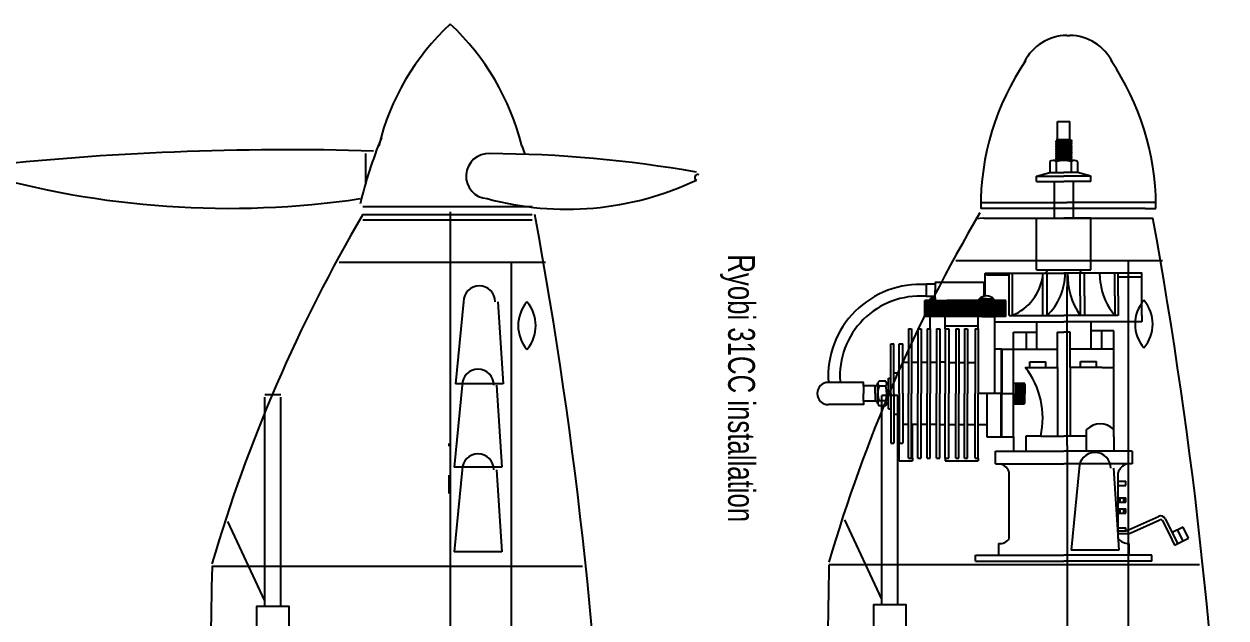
# Model space of a CAD drawing. Extents: x 0 to 123, y 0 to 85.
# Drawn here: x 17.24 to 41.56, y 72.36 to 84.38 of the extents above; entities that cross this region are included whole.
import ezdxf
from ezdxf.enums import TextEntityAlignment as Align

# ---------------------------------------------------------------- set-up
doc = ezdxf.new("R2010")
doc.units = 0
doc.layers.add('LAYER1', color=1, linetype='CONTINUOUS')

msp = doc.modelspace()

# ---------------------------------------------------------------- linework, layer by layer
at = {"layer": 'LAYER1', "color": 7, "linetype": 'CONTINUOUS'}
for points in [[(38.3348, 84.1524), (38.4009, 84.1524)], [(38.1475, 82.0389), (38.1475, 82.4073)], [(38.1475, 82.4073), (38.4015, 82.4073)], [(38.4015, 82.0389), (38.4015, 82.4073)], [(38.1242, 82.0389), (38.1475, 82.0287), (38.1125, 82.009), (38.1475, 81.9915), (38.1125, 81.974), (38.1453, 81.9564), (38.1125, 81.9389), (38.1475, 81.9214), (38.1125, 81.9039), (38.1475, 81.8864), (38.1125, 81.8689), (38.1475, 81.8514), (38.1125, 81.8338), (38.1475, 81.8163), (38.1125, 81.7988), (38.1475, 81.7813), (38.1125, 81.7638), (38.1453, 81.7463), (38.1125, 81.7288), (38.1475, 81.7112), (38.1125, 81.6937), (38.1453, 81.6762), (38.1125, 81.6587), (38.1475, 81.6412), (38.1125, 81.6237), (38.1125, 81.6237)], [(38.1125, 82.009), (38.2693, 82.0175)], [(38.1125, 81.974), (38.2693, 81.9824)], [(38.1125, 81.9389), (38.2693, 81.9474)], [(38.4116, 82.0389), (38.1242, 82.0389)], [(38.1453, 81.9564), (38.2693, 81.9649)], [(38.1475, 82.0287), (38.3168, 82.0389)], [(38.1475, 81.9915), (38.2693, 81.9999)], [(38.2693, 82.0175), (38.2827, 82.0182)], [(38.2693, 81.9999), (38.2827, 82.0008)], [(38.2693, 81.9824), (38.2827, 81.9831)], [(38.2693, 81.9649), (38.2827, 81.9658)], [(38.2693, 81.9474), (38.2827, 81.9481)], [(38.2827, 82.0182), (38.4365, 82.0265)], [(38.2827, 82.0008), (38.4015, 82.009)], [(38.2827, 81.9831), (38.4365, 81.9915)], [(38.2827, 81.9658), (38.4015, 81.974)], [(38.2827, 81.9481), (38.4365, 81.9564)], [(38.4116, 82.0389), (38.4365, 82.0265), (38.4015, 82.009), (38.4365, 81.9915), (38.4015, 81.974), (38.4365, 81.9564), (38.4015, 81.9389), (38.4365, 81.9214), (38.4015, 81.9039), (38.4365, 81.8864), (38.4015, 81.8689), (38.4365, 81.8514), (38.4015, 81.8338), (38.4365, 81.8163), (38.4015, 81.7988), (38.4365, 81.7813), (38.4015, 81.7638), (38.4365, 81.7463), (38.4015, 81.7288), (38.4365, 81.7112), (38.4015, 81.6937), (38.4365, 81.6762), (38.4015, 81.6587), (38.4365, 81.6412)], [(24.1493, 81.7597), (24.1493, 81.1706)], [(27.3088, 81.9203), (27.3694, 81.7468)], [(38.1125, 81.9039), (38.2693, 81.9124)], [(38.1125, 81.8689), (38.2693, 81.8773)], [(38.1125, 81.8338), (38.2693, 81.8423)], [(38.1125, 81.7988), (38.2693, 81.8073)], [(38.1125, 81.7638), (38.2693, 81.7723)], [(38.1125, 81.7288), (38.2693, 81.7372)], [(38.1125, 81.6937), (38.2693, 81.7022)], [(38.1453, 81.7463), (38.2693, 81.7547)], [(38.1475, 81.9214), (38.2693, 81.9298)], [(38.1475, 81.8864), (38.2693, 81.8948)], [(38.1475, 81.8514), (38.2693, 81.8598)], [(38.1475, 81.8163), (38.2693, 81.8247)], [(38.1475, 81.7813), (38.2693, 81.7897)], [(38.1475, 81.7112), (38.2693, 81.7197)], [(38.2693, 81.9298), (38.2827, 81.9307)], [(38.2693, 81.9124), (38.2827, 81.9131)], [(38.2693, 81.8948), (38.2827, 81.8957)], [(38.2693, 81.8773), (38.2827, 81.8781)], [(38.2693, 81.8598), (38.2827, 81.8607)], [(38.2693, 81.8423), (38.2827, 81.843)], [(38.2693, 81.8247), (38.2827, 81.8257)], [(38.2693, 81.8073), (38.2827, 81.808)], [(38.2693, 81.7897), (38.2827, 81.7906)], [(38.2693, 81.7723), (38.2827, 81.773)], [(38.2693, 81.7547), (38.2827, 81.7557)], [(38.2693, 81.7372), (38.2827, 81.738)], [(38.2693, 81.7197), (38.2827, 81.7206)], [(38.2693, 81.7022), (38.2827, 81.7029)], [(38.2827, 81.9307), (38.4015, 81.9389)], [(38.2827, 81.9131), (38.4365, 81.9214)], [(38.2827, 81.8957), (38.4015, 81.9039)], [(38.2827, 81.8781), (38.4365, 81.8864)], [(38.2827, 81.8607), (38.4015, 81.8689)], [(38.2827, 81.843), (38.4365, 81.8514)], [(38.2827, 81.8257), (38.4015, 81.8338)], [(38.2827, 81.808), (38.4365, 81.8163)], [(38.2827, 81.7906), (38.4015, 81.7988)], [(38.2827, 81.773), (38.4365, 81.7813)], [(38.2827, 81.7557), (38.4015, 81.7638)], [(38.2827, 81.738), (38.4365, 81.7463)], [(38.2827, 81.7206), (38.4015, 81.7288)], [(38.2827, 81.7029), (38.4365, 81.7112)], [(37.9937, 81.5985), (37.9937, 81.3766)], [(38.4923, 81.6237), (38.0594, 81.6237)], [(38.1125, 81.6587), (38.2693, 81.6672)], [(38.1125, 81.6237), (38.4365, 81.6412)], [(38.4365, 81.6237), (38.1233, 81.6237)], [(38.1233, 81.6002), (38.1233, 81.3766)], [(38.1453, 81.6762), (38.2693, 81.6847)], [(38.1475, 81.6412), (38.2693, 81.6496)], [(38.2693, 81.6847), (38.2827, 81.6856)], [(38.2693, 81.6672), (38.2827, 81.6679)], [(38.2693, 81.6496), (38.2827, 81.6505)], [(38.2745, 81.6237), (38.2745, 81.6237)], [(38.2745, 81.6237), (38.2745, 81.6237)], [(38.2827, 81.6856), (38.4015, 81.6937)], [(38.2827, 81.6679), (38.4365, 81.6762)], [(38.2827, 81.6505), (38.4015, 81.6587)], [(38.4365, 81.6412), (38.4027, 81.6237)], [(38.4257, 81.6002), (38.4257, 81.3766)], [(38.5553, 81.5985), (38.5553, 81.3766)], [(37.7237, 81.301), (37.9937, 81.3766), (38.2745, 81.3766)], [(37.7237, 81.1938), (37.7237, 81.301)], [(37.7237, 81.301), (38.2745, 81.301)], [(38.2745, 81.3766), (38.2745, 81.3766)], [(38.8253, 81.301), (38.5553, 81.3766), (38.2745, 81.3766)], [(38.2745, 81.3766), (38.2745, 81.3766)], [(38.2745, 81.301), (38.2745, 81.301)], [(38.2745, 81.301), (38.2745, 81.301)], [(38.2745, 81.301), (38.2745, 81.301)], [(38.8253, 81.301), (38.2745, 81.301)], [(38.2745, 81.301), (38.2745, 81.301)], [(38.2745, 81.301), (38.2745, 81.301)], [(38.2745, 81.301), (38.2745, 81.301)], [(38.8253, 81.1938), (38.8253, 81.301)], [(37.7237, 81.1938), (38.2745, 81.1938)], [(38.0848, 81.1938), (38.0848, 80.4525)], [(38.2745, 81.1938), (38.2745, 81.1938)], [(38.8253, 81.1938), (38.2745, 81.1938)], [(38.2745, 81.1938), (38.2745, 81.1938)], [(38.4642, 81.1938), (38.4642, 80.4525)], [(36.5956, 80.7719), (38.3348, 80.7719)], [(38.4009, 80.7719), (38.3348, 80.7719)], [(40.1402, 80.7719), (38.4009, 80.7719)], [(40.1402, 80.7719), (40.1402, 80.7719)], [(24.0958, 80.6887), (27.5231, 80.6887)], [(24.0958, 80.528), (27.5231, 80.528)], [(25.863, 80.5816), (25.863, 80.535)], [(25.863, 80.535), (25.863, 79.2963)], [(36.8137, 80.6495), (36.5956, 80.6495)], [(36.5956, 80.6495), (36.5956, 80.6495)], [(36.8137, 80.6495), (36.8137, 80.6495)], [(36.8137, 80.6495), (36.8137, 80.6495)], [(39.9221, 80.6495), (36.8137, 80.6495)], [(37.7327, 80.6495), (37.7327, 80.6495)], [(38.3348, 80.6495), (38.3348, 80.6495)], [(38.4009, 80.6495), (38.3348, 80.6495)], [(38.3348, 80.6495), (38.3348, 80.6495)], [(38.3581, 80.6426), (38.3504, 80.6562)], [(38.4009, 80.6495), (38.4009, 80.6495)], [(38.4009, 80.6495), (38.4009, 80.6495)], [(39.003, 80.6495), (39.003, 80.6495)], [(39.9221, 80.6495), (39.9221, 80.6495)], [(39.9221, 80.6495), (39.9221, 80.6495)], [(39.9221, 80.6495), (40.1402, 80.6495)], [(40.1402, 80.6495), (40.1402, 80.6495)], [(24.0958, 80.4209), (27.5231, 80.4209)], [(36.6613, 80.4525), (36.4878, 80.4408)], [(36.6613, 80.4525), (39.6846, 80.4525)], [(37.7237, 80.4525), (38.2745, 80.4525)], [(37.7237, 79.4076), (37.7237, 80.4525)], [(38.2745, 80.4525), (38.2745, 80.4525)], [(38.8253, 80.4525), (38.2745, 80.4525)], [(38.2745, 80.4525), (38.2745, 80.4525)], [(38.8253, 79.4076), (38.8253, 80.4525)], [(39.6846, 80.4525), (40.0774, 80.4525)], [(23.6138, 79.5641), (27.7908, 79.5641)], [(27.0946, 79.5641), (27.0947, 66.6582)], [(36.0949, 79.5957), (40.2719, 79.5957)], [(39.5758, 79.5957), (39.5758, 66.6899)], [(25.863, 79.2963), (25.863, 79.2428)], [(36.6869, 79.3405), (36.6905, 79.3405)], [(36.6869, 78.8788), (36.6869, 79.3405)], [(36.6905, 79.3405), (38.2745, 79.3405)], [(36.7137, 79.3405), (36.7137, 79.3059)], [(36.7137, 79.3059), (37.1729, 79.3059)], [(37.1729, 78.8826), (37.1729, 79.3405)], [(37.2377, 78.8826), (37.2377, 79.3405)], [(37.7237, 79.4076), (38.8253, 79.4076)], [(37.8533, 78.8826), (37.8533, 79.3405)], [(37.9397, 78.8826), (37.9397, 79.3405)], [(38.2745, 79.3405), (38.2745, 79.3405)], [(39.8585, 79.3405), (38.2745, 79.3405)], [(38.2745, 79.3405), (38.2745, 79.3405)], [(38.3441, 79.3279), (38.3441, 79.2744)], [(38.3441, 79.2744), (38.3441, 79.063)], [(38.6093, 78.8826), (38.6093, 79.3405)], [(38.6957, 78.8826), (38.6957, 79.3405)], [(39.016, 79.1446), (39.0025, 79.3405)], [(39.3113, 78.8826), (39.3113, 79.3405)], [(39.3761, 78.8826), (39.3761, 79.3405)], [(39.8581, 78.4869), (39.8581, 79.3405)], [(25.863, 79.2428), (25.863, 76.9401)], [(35.6769, 79.1194), (35.4915, 79.1194), (35.4915, 78.8722), (35.6769, 78.8722)], [(36.6653, 79.1552), (35.6769, 79.1552), (35.6769, 78.9926)], [(36.6653, 78.8749), (36.6653, 79.1552)], [(38.3441, 75.8548), (38.3441, 79.063)], [(39.3761, 79.2654), (39.8585, 79.2654)], [(35.4682, 78.4605), (35.4682, 78.7846)], [(35.6956, 78.7846), (35.4682, 78.7846)], [(35.5323, 78.4605), (35.5323, 78.7846)], [(35.5722, 78.7833), (35.5722, 78.8179)], [(35.5722, 78.8179), (35.6769, 78.8179)], [(35.6769, 78.8382), (35.6769, 78.9926)], [(35.6769, 78.8382), (35.6769, 78.7846)], [(35.6956, 78.7846), (35.9104, 78.7846)], [(37.1068, 78.7846), (35.9104, 78.7846)], [(35.9888, 78.4605), (35.9888, 78.7846)], [(36.0425, 78.4605), (36.0425, 78.7846)], [(36.5647, 78.7846), (36.5647, 78.8191)], [(36.7124, 78.8191), (36.5647, 78.8191)], [(36.6238, 78.4605), (36.6238, 78.7846)], [(36.7124, 78.8191), (36.86, 78.8191)], [(36.8398, 78.4605), (36.8398, 78.7846)], [(36.86, 78.7846), (36.86, 78.8191)], [(37.1068, 78.4605), (37.1068, 78.7846)], [(37.1729, 78.4869), (37.1729, 78.8826)], [(37.2377, 78.4869), (37.2377, 78.8826)], [(37.8533, 78.4869), (37.8533, 78.8826)], [(37.9397, 78.4869), (37.9397, 78.8826)], [(38.6093, 78.8826), (38.6093, 78.4869)], [(38.6957, 78.8826), (38.6957, 78.4869)], [(39.3113, 78.8826), (39.3113, 78.4869)], [(39.3761, 78.8826), (39.3761, 78.4869)], [(26.1307, 78.7608), (25.9701, 77.1007)], [(26.8269, 78.7608), (26.934, 77.1007)], [(37.1068, 78.7638), (35.4682, 78.7638)], [(37.1068, 78.7361), (35.4682, 78.7361)], [(37.1068, 78.7085), (35.4682, 78.7085)], [(37.1068, 78.6808), (35.4682, 78.6808)], [(37.1068, 78.6531), (35.4682, 78.6531)], [(37.1068, 78.6254), (35.4682, 78.6254)], [(37.1068, 78.5977), (35.4682, 78.5977)], [(37.1068, 78.5701), (35.4682, 78.5701)], [(37.1068, 78.5424), (35.4682, 78.5424)], [(37.1068, 78.5147), (35.4682, 78.5147)], [(37.1068, 78.4871), (35.4682, 78.4871)], [(37.1068, 78.4605), (35.4682, 78.4605)], [(35.5714, 78.2121), (35.5714, 78.4605)], [(35.8769, 78.2121), (35.8769, 78.4605)], [(36.5434, 78.2121), (36.5434, 78.4605)], [(36.6238, 78.4605), (36.8813, 78.4605)], [(36.8813, 76.9053), (36.8813, 78.4605)], [(36.8813, 78.3525), (38.2745, 78.3525)], [(37.1729, 78.4869), (38.2745, 78.4869)], [(37.7237, 78.3525), (37.7237, 77.8017)], [(39.3761, 78.4869), (38.2745, 78.4869)], [(39.6677, 78.3525), (38.2745, 78.3525)], [(38.8253, 78.3525), (38.8253, 77.8017)], [(39.8545, 78.3525), (39.6677, 78.3525)], [(39.8581, 78.4869), (39.8545, 78.3525)], [(35.1317, 78.2121), (35.1934, 78.2121)], [(35.1317, 78.2121), (35.1317, 76.9053)], [(35.1934, 78.2121), (35.1934, 76.9053)], [(35.3261, 78.2121), (35.3878, 78.2121)], [(35.3261, 78.2121), (35.3261, 76.9053)], [(35.3878, 78.2121), (35.3878, 76.9053)], [(35.5097, 78.2121), (35.5714, 78.2121)], [(35.5097, 78.2121), (35.5097, 76.9053)], [(35.5714, 78.2121), (35.5714, 76.9053)], [(35.7041, 78.2121), (35.7658, 78.2121)], [(35.7041, 78.2121), (35.7041, 76.9053)], [(35.7658, 78.2121), (35.7658, 76.9053)], [(35.8769, 78.2726), (36.5434, 78.2726)], [(35.8769, 78.2121), (35.9494, 78.2121)], [(35.8769, 78.2121), (35.8769, 76.9053)], [(35.9494, 78.2121), (35.9494, 76.9053)], [(36.0929, 78.2121), (36.1547, 78.2121)], [(36.0929, 78.2121), (36.0929, 76.9053)], [(36.1547, 78.2121), (36.1547, 76.9053)], [(36.2657, 78.2121), (36.3274, 78.2121)], [(36.2657, 78.2121), (36.2657, 76.9053)], [(36.3274, 78.2121), (36.3274, 76.9053)], [(36.4817, 78.2121), (36.4817, 76.9053)], [(36.4817, 78.2121), (36.5434, 78.2121)], [(36.5434, 78.2121), (36.5434, 78.2121)], [(36.5434, 78.2121), (36.5434, 76.9053)], [(36.5434, 78.2121), (36.5434, 78.2121)], [(37.2593, 78.1473), (37.5172, 78.1473)], [(37.2593, 77.1336), (37.2593, 78.1473)], [(37.5172, 78.1473), (37.5172, 77.8017)], [(37.5172, 78.1473), (37.7237, 78.1473)], [(38.1449, 78.1473), (38.1449, 77.8017)], [(38.1449, 78.1473), (38.2745, 78.1473)], [(38.4034, 78.1473), (38.2745, 78.1473)], [(38.4034, 77.4345), (38.4034, 78.1473)], [(39.0384, 78.1761), (38.8253, 78.1761)], [(39.0384, 78.1761), (39.0384, 77.8017)], [(39.2897, 78.1761), (39.0384, 78.1761)], [(39.2897, 78.1473), (39.2897, 78.1761)], [(39.2897, 76.0305), (39.2897, 78.1473)], [(34.7753, 77.9097), (34.837, 77.9097)], [(34.7753, 76.9053), (34.7753, 77.9097)], [(34.837, 76.9053), (34.837, 77.9097)], [(34.9481, 77.9097), (35.0206, 77.9097)], [(34.9481, 76.9053), (34.9481, 77.9097)], [(35.0206, 76.9053), (35.0206, 77.9097)], [(37.0217, 77.8017), (36.8813, 77.8017)], [(37.0083, 77.8017), (37.0083, 76.9161)], [(37.0217, 77.8017), (37.0217, 76.9161)], [(37.0217, 77.8017), (37.2593, 77.8017)], [(37.2593, 77.8017), (38.1449, 77.8017)], [(38.1449, 77.8017), (38.1449, 77.4345)], [(39.2897, 77.8017), (38.4034, 77.8017)], [(34.837, 77.3265), (34.9481, 77.3265)], [(35.1317, 77.5317), (35.0206, 77.5317)], [(35.3261, 77.5317), (35.1934, 77.5317)], [(35.5097, 77.5317), (35.3878, 77.5317)], [(35.7041, 77.5317), (35.5714, 77.5317)], [(35.8769, 77.5425), (35.7658, 77.5425)], [(35.9494, 77.5317), (36.0929, 77.5317)], [(36.1547, 77.5317), (36.2657, 77.5317)], [(36.3274, 77.5317), (36.4817, 77.5317)], [(36.5434, 77.5317), (36.5434, 77.5317)], [(37.4969, 77.4345), (38.147, 77.4345)], [(37.5922, 77.4345), (37.5922, 77.5452)], [(37.5922, 77.5452), (37.9144, 77.5452)], [(37.9144, 77.4345), (37.9144, 77.5452)], [(38.147, 77.4345), (38.147, 76.0413)], [(39.0521, 77.4345), (38.4019, 77.4345)], [(38.4034, 77.4345), (38.4034, 76.0413)], [(38.6155, 77.4416), (38.6155, 77.5523)], [(38.6155, 77.5523), (38.9377, 77.5523)], [(38.9377, 77.4416), (38.9377, 77.5523)], [(39.0521, 77.4345), (39.2897, 77.4345)], [(26.934, 77.1007), (25.9701, 77.1007)], [(34.0084, 77.1308), (33.5142, 77.1308)], [(34.2257, 77.0583), (34.2257, 77.1308), (34.0084, 77.1308)], [(34.0084, 77.1308), (34.0084, 77.1308)], [(34.5153, 76.7036), (34.5162, 77.1097)], [(34.6769, 77.1524), (34.5386, 77.1524)], [(34.6936, 77.1067), (34.7273, 77.1067)], [(34.7273, 76.5965), (34.7273, 77.2142)], [(34.7273, 77.2142), (34.7753, 77.2142)], [(37.2593, 76.9053), (37.2593, 77.1336)], [(37.2593, 77.1132), (37.2593, 77.1132)], [(37.2593, 77.1132), (37.4599, 77.1132)], [(37.2988, 77.1132), (37.2988, 76.9053)], [(37.4599, 77.1063), (37.2988, 77.1063)], [(37.4599, 77.1132), (37.4599, 76.9053)], [(37.4599, 77.1132), (37.4599, 76.9053)], [(37.4876, 77.0855), (37.4876, 77.0855)], [(37.4876, 77.0855), (37.4876, 76.9053)], [(22.1144, 76.8865), (22.4357, 76.8865)], [(25.863, 76.9401), (25.863, 76.5652)], [(26.1039, 77.074), (25.9433, 75.4139)], [(26.8001, 77.074), (26.9072, 75.4139)], [(34.4621, 77.0583), (34.2257, 77.0583), (34.2257, 76.9053)], [(34.4621, 76.7524), (34.2257, 76.7524), (34.2257, 76.9053)], [(34.2257, 76.9053), (34.2257, 76.9053)], [(34.2257, 76.9053), (34.2257, 76.9053)], [(34.4621, 76.9053), (34.4621, 77.0583)], [(34.4621, 76.9053), (34.4621, 76.9053)], [(34.4621, 76.9053), (34.4621, 76.7524)], [(34.4621, 76.9053), (34.4621, 76.9053)], [(34.5161, 76.9053), (34.5161, 76.9053)], [(34.5161, 76.9053), (34.5161, 76.9053)], [(34.6768, 77.0565), (34.5383, 77.0565)], [(34.5955, 72.634), (34.5955, 76.8646)], [(34.9168, 76.8646), (34.5955, 76.8646)], [(34.6936, 76.9053), (34.6936, 76.9053)], [(34.6936, 76.9053), (34.6936, 76.9053)], [(34.7753, 76.9053), (34.7753, 76.9053)], [(34.7753, 76.9053), (34.7753, 75.9009)], [(34.7753, 76.9053), (34.7753, 76.9053)], [(34.837, 76.9053), (34.837, 76.9053)], [(34.837, 76.9053), (34.837, 75.9009)], [(34.837, 76.9053), (34.837, 76.9053)], [(34.9168, 72.634), (34.9168, 76.8646)], [(34.9481, 76.9053), (34.9481, 76.9053)], [(34.9481, 76.9053), (34.9481, 75.9009)], [(34.9481, 76.9053), (34.9481, 76.9053)], [(35.0206, 76.9053), (35.0206, 76.9053)], [(35.0206, 76.9053), (35.0206, 75.9009)], [(35.0206, 76.9053), (35.0206, 76.9053)], [(35.1317, 75.5985), (35.1317, 76.9053)], [(35.1317, 76.9053), (35.1317, 76.9053)], [(35.1317, 76.9053), (35.1317, 76.9053)], [(35.1934, 75.5985), (35.1934, 76.9053)], [(35.1934, 76.9053), (35.1934, 76.9053)], [(35.1934, 76.9053), (35.1934, 76.9053)], [(35.3261, 75.5985), (35.3261, 76.9053)], [(35.3261, 76.9053), (35.3261, 76.9053)], [(35.3261, 76.9053), (35.3261, 76.9053)], [(35.3878, 75.5985), (35.3878, 76.9053)], [(35.3878, 76.9053), (35.3878, 76.9053)], [(35.3878, 76.9053), (35.3878, 76.9053)], [(35.5097, 76.9053), (35.5097, 76.9053)], [(35.5097, 76.9053), (35.5097, 76.9053)], [(35.5097, 75.5985), (35.5097, 76.9053)], [(35.5714, 75.5985), (35.5714, 76.9053)], [(35.5714, 76.9053), (35.5714, 76.9053)], [(35.5714, 76.9053), (35.5714, 76.9053)], [(35.7041, 75.5985), (35.7041, 76.9053)], [(35.7041, 76.9053), (35.7041, 76.9053)], [(35.7041, 76.9053), (35.7041, 76.9053)], [(35.7659, 75.5985), (35.7658, 76.9053)], [(35.7658, 76.9053), (35.7658, 76.9053)], [(35.7658, 76.9053), (35.7658, 76.9053)], [(35.8769, 75.5985), (35.8769, 76.9053)], [(35.8769, 76.9053), (35.8769, 76.9053)], [(35.8769, 76.9053), (35.8769, 76.9053)], [(35.9494, 75.5985), (35.9494, 76.9053)], [(35.9494, 76.9053), (35.9494, 76.9053)], [(35.9494, 76.9053), (35.9494, 76.9053)], [(36.0929, 75.5985), (36.0929, 76.9053)], [(36.0929, 76.9053), (36.0929, 76.9053)], [(36.0929, 76.9053), (36.0929, 76.9053)], [(36.1547, 75.5985), (36.1547, 76.9053)], [(36.1547, 76.9053), (36.1547, 76.9053)], [(36.1547, 76.9053), (36.1547, 76.9053)], [(36.2657, 75.5985), (36.2657, 76.9053)], [(36.2657, 76.9053), (36.2657, 76.9053)], [(36.2657, 76.9053), (36.2657, 76.9053)], [(36.3274, 75.5985), (36.3274, 76.9053)], [(36.3274, 76.9053), (36.3274, 76.9053)], [(36.3274, 76.9053), (36.3274, 76.9053)], [(36.4817, 75.5985), (36.4817, 76.9053)], [(36.4817, 76.9053), (36.4817, 76.9053)], [(36.4817, 76.9053), (36.4817, 76.9053)], [(36.5434, 75.5985), (36.5434, 76.9053)], [(36.5434, 76.9053), (36.5434, 76.9053)], [(36.5434, 76.9053), (36.5434, 76.9053)], [(37.0217, 76.9053), (36.5434, 76.9053)], [(36.7193, 76.9053), (36.7193, 76.0305)], [(37.0083, 76.0305), (37.0083, 76.9161)], [(37.0217, 76.0305), (37.0217, 76.9161)], [(37.0217, 76.9053), (37.2593, 76.9053)], [(37.2593, 76.0305), (37.2593, 76.9053)], [(37.2593, 76.9053), (37.2593, 76.9053)], [(37.2593, 76.9053), (37.2593, 76.6771)], [(37.2593, 76.9053), (37.2593, 76.9053)], [(37.4599, 77.0786), (37.2988, 77.0786)], [(37.4599, 77.0509), (37.2988, 77.0509)], [(37.4599, 77.0233), (37.2988, 77.0233)], [(37.4599, 76.9956), (37.2988, 76.9956)], [(37.4599, 76.9679), (37.2988, 76.9679)], [(37.4599, 76.9403), (37.2988, 76.9403)], [(37.2988, 76.9053), (37.2988, 76.9053)], [(37.2988, 76.6974), (37.2988, 76.9053)], [(37.2988, 76.9053), (37.2988, 76.9053)], [(37.4599, 76.9053), (37.2988, 76.9053)], [(37.4599, 76.8704), (37.2988, 76.8704)], [(37.4599, 76.8427), (37.2988, 76.8427)], [(37.4599, 76.9053), (37.4599, 76.9053)], [(37.4599, 76.9053), (37.4599, 76.9053)], [(37.4599, 76.6974), (37.4599, 76.9053)], [(37.4599, 76.9053), (37.4599, 76.9053)], [(37.4599, 76.6974), (37.4599, 76.9053)], [(37.4599, 76.9053), (37.4599, 76.9053)], [(37.4876, 76.9053), (37.4876, 76.9053)], [(37.4876, 76.7251), (37.4876, 76.9053)], [(37.4876, 76.9053), (37.4876, 76.9053)], [(22.1144, 72.6024), (22.1144, 76.833)], [(22.4357, 72.6024), (22.4357, 76.833)], [(34.0084, 76.6798), (33.5142, 76.6798)], [(34.2257, 76.7524), (34.2257, 76.6798), (34.0084, 76.6798)], [(34.0084, 76.6798), (34.0084, 76.6798)], [(34.6769, 76.6582), (34.5386, 76.6582)], [(34.6766, 76.7541), (34.5391, 76.7541)], [(34.6936, 76.704), (34.7273, 76.704)], [(34.7273, 76.5965), (34.7753, 76.5965)], [(37.2593, 76.6974), (37.2593, 76.6974)], [(37.2593, 76.6974), (37.4599, 76.6974)], [(37.4599, 76.8151), (37.2988, 76.8151)], [(37.4599, 76.7874), (37.2988, 76.7874)], [(37.4599, 76.7597), (37.2988, 76.7597)], [(37.4599, 76.7321), (37.2988, 76.7321)], [(37.4599, 76.7044), (37.2988, 76.7044)], [(37.4876, 76.7251), (37.4876, 76.7251)], [(25.863, 76.5652), (25.863, 67.6222)], [(34.837, 76.4841), (34.9481, 76.4841)], [(35.1317, 76.2789), (35.0206, 76.2789)], [(35.3261, 76.2789), (35.1934, 76.2789)], [(35.2166, 75.5985), (35.2166, 76.2789)], [(35.5097, 76.2789), (35.3878, 76.2789)], [(35.7041, 76.2789), (35.5714, 76.2789)], [(35.8769, 76.2681), (35.7659, 76.2681)], [(35.9494, 76.2789), (36.0929, 76.2789)], [(36.1547, 76.2789), (36.2657, 76.2789)], [(36.3274, 76.2789), (36.4817, 76.2789)], [(36.5434, 76.2789), (36.5434, 76.2789)], [(36.5434, 76.2789), (36.7193, 76.2789)], [(38.7389, 75.7389), (38.7389, 76.1755)], [(25.8362, 75.8958), (25.8362, 75.8423)], [(34.7753, 75.9009), (34.837, 75.9009)], [(34.9481, 75.5432), (34.9481, 75.9009)], [(34.9481, 75.9009), (35.0206, 75.9009)], [(36.7193, 76.0305), (37.0217, 76.0305)], [(37.0217, 76.0305), (37.2593, 76.0305), (37.2593, 75.7389)], [(37.8101, 76.0413), (37.5057, 76.0413)], [(37.5057, 76.0413), (37.5057, 75.7389)], [(37.8101, 76.0413), (38.2745, 76.0413)], [(38.7389, 76.0413), (38.2745, 76.0413)], [(39.2897, 76.0305), (39.2897, 75.7389)], [(36.8921, 75.7389), (38.2745, 75.7389)], [(36.8921, 75.5013), (36.8921, 75.7389)], [(39.6569, 75.7389), (38.2745, 75.7389)], [(38.3441, 75.8548), (38.3441, 67.6538)], [(39.6569, 75.7389), (39.6569, 75.4797)], [(26.9072, 75.4139), (25.9433, 75.4139)], [(34.9481, 75.5432), (35.2166, 75.5432)], [(35.1317, 75.5985), (35.1934, 75.5985)], [(35.2166, 75.5985), (35.2166, 75.5432)], [(35.3261, 75.5985), (35.3878, 75.5985)], [(35.5097, 75.5985), (35.5714, 75.5985)], [(35.7041, 75.5985), (35.7659, 75.5985)], [(35.8769, 75.5985), (35.9494, 75.5985)], [(35.8769, 75.5985), (35.8769, 75.5432)], [(35.8769, 75.5432), (36.5434, 75.5432)], [(36.0929, 75.5985), (36.1547, 75.5985)], [(36.2657, 75.5985), (36.3274, 75.5985)], [(36.4817, 75.5985), (36.5434, 75.5985)], [(36.5434, 75.5985), (36.5434, 75.5985)], [(36.5434, 75.5985), (36.5434, 75.5985)], [(36.5434, 75.5985), (36.5434, 75.5432)], [(36.8921, 75.4797), (36.8921, 75.5013)], [(36.8921, 75.4797), (38.2745, 75.4797)], [(38.2745, 75.4797), (38.2745, 75.4797)], [(39.6569, 75.4797), (38.2745, 75.4797)], [(38.2745, 75.4797), (38.2745, 75.4797)], [(38.585, 75.3919), (38.4244, 73.7318)], [(39.2812, 75.3919), (39.3883, 73.7318)], [(39.6569, 75.4797), (39.6569, 75.5013)], [(25.8362, 75.2532), (25.8362, 74.8784)], [(26.1039, 75.3603), (25.9433, 73.7002)], [(26.8001, 75.3603), (26.9072, 73.7002)], [(37.1729, 73.9677), (37.1729, 75.2961)], [(39.3761, 73.9677), (39.3761, 75.2961)], [(39.3761, 75.1284), (39.5318, 75.1284)], [(39.3761, 75.0445), (39.5318, 75.0445)], [(39.5318, 75.0445), (39.5318, 75.1284)], [(39.3761, 74.7928), (39.5318, 74.7928)], [(39.3761, 74.7063), (39.5318, 74.7063)], [(39.4143, 74.7063), (39.4143, 74.7928)], [(39.4898, 74.7063), (39.4898, 74.7928)], [(39.5318, 74.7063), (39.5318, 74.7928)], [(39.3761, 74.5721), (39.5318, 74.5721)], [(39.3761, 74.4856), (39.5318, 74.4856)], [(39.4143, 74.4856), (39.4143, 74.5721)], [(39.4898, 74.4856), (39.4898, 74.5721)], [(39.5318, 74.4856), (39.5318, 74.5721)], [(39.5868, 74.1474), (40.1909, 74.4159)], [(22.1144, 72.7095), (21.3647, 74.3161)], [(34.5955, 72.7412), (33.8458, 74.3477)], [(39.3761, 74.1891), (39.5318, 74.1891)], [(39.5318, 74.122), (39.5318, 74.1891)], [(39.6173, 74.0788), (40.2214, 74.3473)], [(40.2655, 74.339), (40.4081, 74.0621)], [(40.3272, 74.3707), (40.4698, 74.0938)], [(40.6905, 74.2021), (40.4707, 74.0922)], [(40.8025, 73.9782), (40.6905, 74.2021)], [(39.3761, 74.122), (39.5318, 74.122)], [(39.3761, 74.0687), (39.5523, 74.0687)], [(39.5318, 74.122), (39.5868, 74.1474)], [(40.4081, 74.0621), (40.5172, 73.8355)], [(40.4706, 74.0922), (40.5797, 73.8656)], [(40.5172, 73.8355), (40.8025, 73.9782)], [(40.6918, 73.9228), (40.5798, 74.1467)], [(26.9072, 73.7002), (25.9433, 73.7002)], [(36.9569, 73.8705), (36.9569, 73.6329)], [(39.3883, 73.7318), (38.4244, 73.7318)], [(39.5921, 73.8705), (39.5921, 73.6329)], [(41.0216, 73.4373), (33.5245, 73.4373)], [(36.4925, 73.5141), (36.4925, 73.6329)], [(36.4925, 73.6329), (38.2745, 73.6329)], [(36.4925, 73.5141), (36.4925, 73.5141)], [(36.4925, 73.5141), (36.4925, 73.5141), (36.4925, 73.5141)], [(36.4925, 73.5141), (36.4925, 73.5141)], [(36.4925, 73.5141), (38.2745, 73.5141)], [(38.2745, 73.6329), (38.2745, 73.6329)], [(40.0565, 73.6329), (38.2745, 73.6329)], [(38.2745, 73.6329), (38.2745, 73.6329)], [(38.2745, 73.5141), (38.2745, 73.5141)], [(40.0565, 73.5141), (38.2745, 73.5141)], [(38.2745, 73.5141), (38.2745, 73.5141)], [(40.0565, 73.5141), (40.0565, 73.6329)], [(40.0565, 73.5141), (40.0565, 73.5141)], [(40.0565, 73.5141), (40.0565, 73.5141), (40.0565, 73.5141)], [(40.0565, 73.5141), (40.0565, 73.5141)], [(28.5405, 73.4057), (21.0434, 73.4057)], [(21.9537, 71.585), (21.9537, 72.6024), (22.5963, 72.6024), (22.5963, 71.5314)], [(34.4348, 71.6166), (34.4348, 72.634), (35.0774, 72.634), (35.0774, 71.563)]]:
    msp.add_lwpolyline(points, dxfattribs=at)
for centre, radius, start, end in [((29.2698, 80.728), 4.997, 132.9818, 166.1959), ((22.4562, 80.728), 4.997, 13.8041, 47.0182), ((38.3469, 83.1816), 0.9709, 90.7164, 153.5872), ((38.3888, 83.1816), 0.9709, 26.4131, 89.2836), ((41.854, 80.6864), 5.2585, 145.8546, 180.4025), ((34.8818, 80.6864), 5.2585, 0.4025, 34.1456), ((32.9585, 78.6269), 9.1637, 157.8566, 166.6541), ((22.5964, 24.0851), 57.7536, 88.2997, 96.2816), ((26.6395, 81.3045), 0.456, 86.6342, 266.6331), ((26.57, 57.2277), 24.5321, 79.9685, 89.7752), ((38.0595, 81.5253), 0.0984, 49.5551, 131.9516), ((38.2745, 81.1254), 0.4983, 72.3354, 107.6629), ((38.4895, 81.5255), 0.0983, 47.9814, 130.5017), ((21.3793, 98.8), 18.1472, 253.6715, -81.5619), ((28.2212, 86.7558), 6.1216, 254.7661, -64.639), ((30.87, 81.2777), 0.0599, 63.4464, 243.4317), ((50.9342, 64.7453), 31.1351, 149.5417, 163.7472), ((-64.0847, 63.6367), 93.2046, 1.7589, 10.4413), ((63.4153, 64.7769), 31.1351, 149.5417, 163.7472), ((34.8818, 80.6864), 5.2585, -0.4025, 0.4025), ((-51.6036, 63.6684), 93.2046, 1.7589, 10.3743), ((36.8431, 79.4265), 1.0191, -67.219, -7.5596), ((37.8588, 79.4352), 0.0974, -76.3873, -16.443), ((37.1227, 79.3376), 1.1795, -46.1575, 0.1438), ((39.7474, 79.2919), 1.394, 178.0003, 215.2721), ((38.6902, 79.4352), 0.0974, 196.443, 256.3873), ((26.452, 78.7608), 0.3213, 0, 180), ((35.3676, 77.2552), 1.8575, 86.1738, 183.8386), ((40.284, 79.3188), 1.28, 187.8236, 220.5405), ((35.3676, 77.2552), 1.6218, 86.1738, 183.8386), ((35.7198, 78.6702), 0.2088, 101.8801, 135), ((36.7124, 78.6715), 0.2088, 44.9993, 134.9985), ((40.4593, 78.3105), 0.7406, 139.3983, 220.6013), ((39.3348, 78.3105), 0.7406, -40.6013, 40.6017), ((27.9782, 78.2788), 0.7406, 139.3982, 220.6013), ((26.8537, 78.2788), 0.7406, -40.6007, 40.6011), ((26.4252, 77.074), 0.3213, 0, 180), ((36.1882, 76.4085), 1.6629, -12.757, 38.0968), ((33.5142, 76.9053), 0.2255, 90, -90), ((34.4513, 77.1231), 0.0657, -80.5464, -8.8387), ((34.5769, 77.1051), 0.0609, 128.9679, 231.0366), ((34.6156, 77.1042), 0.0781, -38.1736, 38.1736), ((37.4599, 77.0855), 0.0277, 0.616, 90), ((37.4599, 77.0855), 0.0277, 0, 0.616), ((35.0332, 76.9066), 0.5171, 163.0187, 196.9822), ((34.0086, 76.9057), 0.685, -12.6641, 12.6647), ((34.4513, 76.6876), 0.0657, 13.0355, 80.5453), ((34.5775, 76.7069), 0.0623, 128.6028, 231.3928), ((34.6146, 76.7069), 0.0791, -37.9702, 37.9702), ((37.4599, 76.7251), 0.0277, -90, -0.616), ((37.4599, 76.7251), 0.0277, -0.616, 0), ((39.0143, 75.9001), 0.3895, 45, 135), ((26.4252, 75.3603), 0.3213, 0, 180), ((38.9063, 75.3919), 0.3213, 0, 180), ((36.9407, 75.2475), 0.2372, 11.8231, 78.1792), ((39.6083, 75.2475), 0.2372, 101.8235, 168.1781), ((40.2365, 74.3252), 0.1015, 26.6806, 116.6768), ((40.2393, 74.3211), 0.0318, 34.2476, 124.2455), ((36.9915, 74.0822), 0.2145, 260.7129, -32.2559), ((39.5868, 74.1474), 0.2769, 220.4484, -88.9052), ((39.5649, 74.2008), 0.1327, 264.5628, -66.7515), ((6098.538, -29.4884), 6078.365, 179.0301, 179.0916), ((6111.018, -29.4568), 6078.364, 179.0301, 179.0916)]:
    msp.add_arc(centre, radius, start, end, dxfattribs=at)

# ---------------------------------------------------------------- texts
at = {"layer": 'LAYER1', "color": 7}
msp.add_text('Ryobi 31CC installation', height=0.5421, dxfattribs=at).set_placement((31.486, 79.7222), (31.486, 74.3016), align=Align.ALIGNED)

doc.saveas('drawing.dxf')
